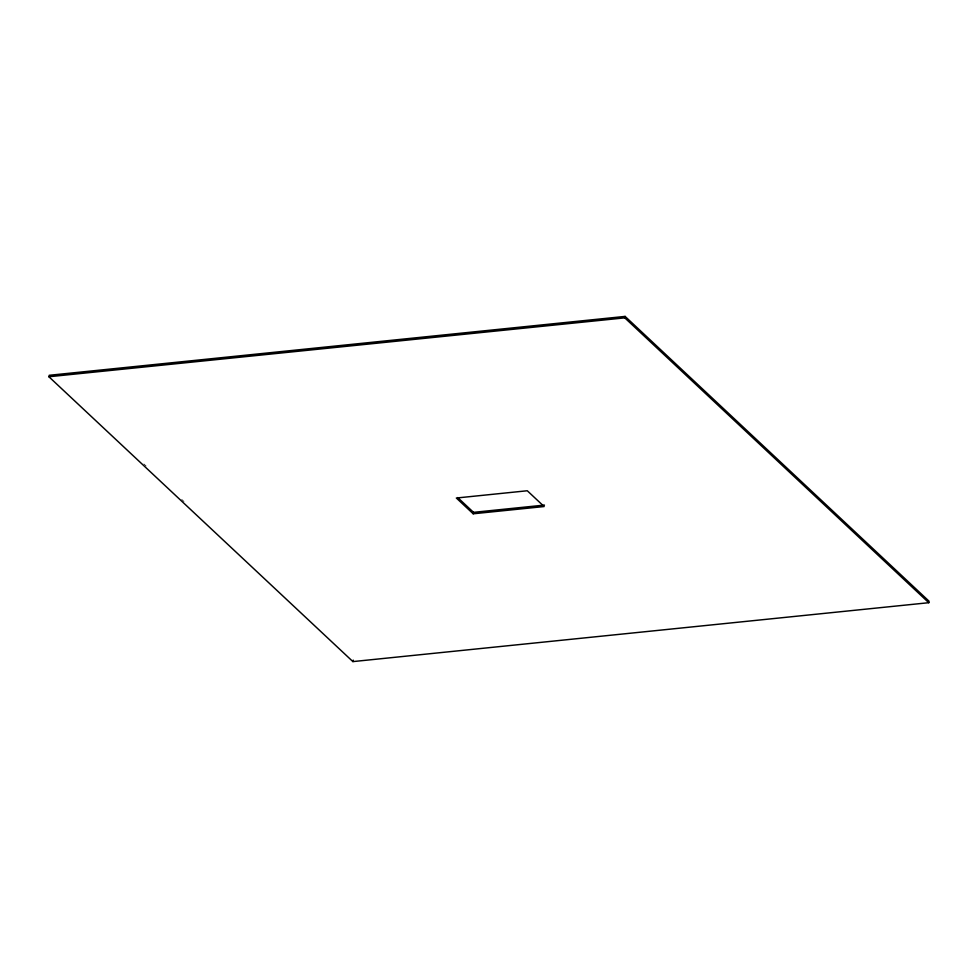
<?xml version="1.0" encoding="UTF-8"?>
<svg xmlns="http://www.w3.org/2000/svg" width="978" height="978" viewBox="0 0 978 978"><rect width="100%" height="100%" fill="white"/><g stroke="black" fill="none" stroke-linecap="round" stroke-linejoin="round"><path stroke-width="0.73" stroke-dasharray="4.89 3.67" d="M143.876 463.988L146.101 466.066M181.737 499.452L183.962 501.543"/><path stroke-width="1.47" d="M48.9 376.75L49.218 375.295L625.101 316.407L929.1 601.25L928.782 602.705L352.899 661.593L48.9 376.75L624.783 317.862L928.782 602.705M352.899 661.593L353.217 660.138M473.193 513.792L456.347 498.022L527.289 490.76L544.135 506.543L473.193 513.792L473.511 512.35L457.728 497.557M624.783 317.862L625.101 316.407M473.511 512.35L544.453 505.088"/></g></svg>
